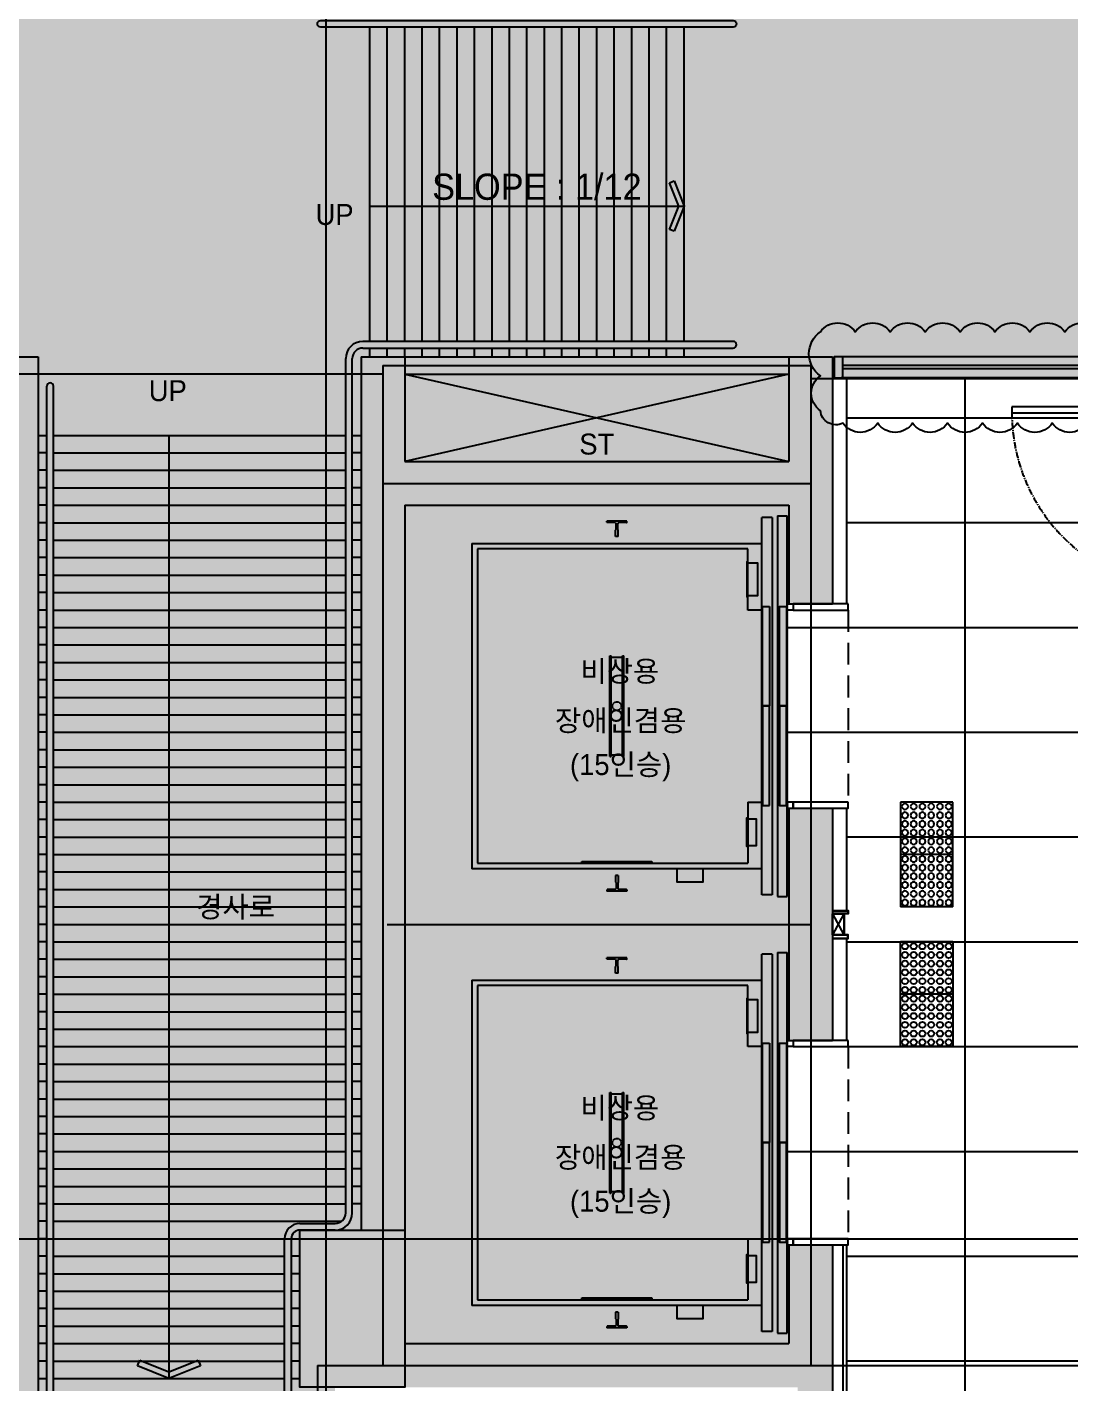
# Model space of a CAD drawing. Header units: millimetres. Extents: x -223175 to 287756, y -120611 to 352956.
# Drawn here: x 138912 to 144884, y 278607 to 286369 of the extents above; entities that cross this region are included whole.
import ezdxf
from ezdxf.enums import TextEntityAlignment as Align

# ---------------------------------------------------------------- set-up
doc = ezdxf.new("R2010")
doc.units = ezdxf.units.MM
doc.header["$LTSCALE"] = 50
for name, pattern in [('CENTER2', [1.125, 0.75, -0.125, 0.125, -0.125]), ('HIDDENX2', [0.75, 0.5, -0.25]), ('XREF 평면도$0$CEN', [62, 60, -1, 0, -1]), ('XREF 평면도$0$CENTER', [50.8, 31.75, -6.35, 6.35, -6.35]), ('XREF 평면도$0$HIDDEN2', [0.1875, 0.125, -0.0625])]:
    doc.linetypes.add(name, pattern=pattern)
for name, color, linetype in [('@220310_예인수정', 240, 'Continuous'), ('A-TEXT-1', 3, 'Continuous'), ('F-FIN', 5, 'Continuous'), ('FIN', 5, 'Continuous'), ('I-CL-OPEN', 1, 'Continuous'), ('I-F-HAT', 8, 'Continuous'), ('I-F-WALL-FIN', 141, 'Continuous'), ('I-FL-DOOR', 4, 'Continuous'), ('I-SOLID(제외영역)', 253, 'Continuous'), ('solid', 251, 'Continuous'), ('XREF 평면도$0$00-DOOR', 4, 'Continuous'), ('XREF 평면도$0$A_GE_SYM', 7, 'Continuous'), ('XREF 평면도$0$BLK', 3, 'Continuous'), ('XREF 평면도$0$CEN', 1, 'XREF 평면도$0$CEN'), ('XREF 평면도$0$CENTER', 14, 'XREF 평면도$0$CENTER'), ('XREF 평면도$0$CON', 2, 'Continuous'), ('XREF 평면도$0$ELEV', 7, 'Continuous'), ('XREF 평면도$0$F_HAT', 8, 'Continuous'), ('XREF 평면도$0$STAIR', 5, 'Continuous'), ('XREF 평면도$0$STAIR-L', 7, 'Continuous'), ('XREF 평면도$0$WID', 4, 'Continuous'), ('XREF 평면도$0$점자경고블럭', 7, 'Continuous'), ('XREF 평면도$0$점자블럭', 8, 'Continuous'), ('XREF 평면도$0$점자유도블럭', 7, 'Continuous'), ('XREF 평면도$0$타일', 8, 'Continuous'), ('인방선', 1, 'HIDDENX2')]:
    doc.layers.add(name, color=color, linetype=linetype)
doc.styles.add('XREF 평면도$0$돋움', font='')
doc.styles.add('YE-TEXT', font='HY울릉도l.ttf')
doc.styles.get('XREF 평면도$0$돋움').set_extended_font_data('Dotum')

# ---------------------------------------------------------------- blocks, each defined once
blk = doc.blocks.new('XREF 평면도$0$승카')
at = {"color": 4}
for p, q in [((3143651.9, 1567680), (3143651.9, 1569480)), ((3143682.9, 1567649), (3143682.9, 1569511))]:
    blk.add_line(p, q, dxfattribs=at)
at = {"layer": 'XREF 평면도$0$ELEV', "color": 4}
for p, q in [((3141877.9, 1569670), (3141877.9, 1567490)), ((3141932.9, 1569670), (3141877.9, 1569670)), ((3141932.9, 1567490), (3141932.9, 1569670)), ((3141962.9, 1567500), (3141962.9, 1569660)), ((3141962.9, 1569660), (3142022.9, 1569660)), ((3142022.9, 1569660), (3142022.9, 1567500)), ((3142795.9, 1569639), (3142909.9, 1569639)), ((3142795.9, 1569633.4), (3142795.9, 1569639)), ((3142798.2, 1569630.9), (3142844.9, 1569628.2)), ((3142844.9, 1569628.2), (3142848.1, 1569624.9)), ((3142848.1, 1569591.2), (3142848.1, 1569624.9)), ((3142860.9, 1569628.2), (3142857.6, 1569624.9)), ((3142857.6, 1569591.2), (3142857.6, 1569624.9)), ((3142860.9, 1569628.2), (3142907.5, 1569630.9)), ((3142909.9, 1569633.4), (3142909.9, 1569639)), ((3142844.9, 1569588), (3142848.1, 1569591.2)), ((3142844.9, 1569551), (3142844.9, 1569588)), ((3142845.9, 1569550), (3142844.9, 1569551)), ((3142845.9, 1569550), (3142859.9, 1569550)), ((3142860.9, 1569588), (3142857.6, 1569591.2)), ((3142859.9, 1569550), (3142860.9, 1569551)), ((3142860.9, 1569551), (3142860.9, 1569588)), ((3142022.9, 1569511), (3143682.9, 1569511)), ((3143651.9, 1569480), (3142102.9, 1569480)), ((3142102.9, 1569130), (3142102.9, 1569480)), ((3142652.9, 1569469), (3142652.9, 1569479)), ((3143052.9, 1569469), (3142652.9, 1569469)), ((3143052.9, 1569479), (3143052.9, 1569469)), ((3142102.9, 1569130), (3142022.9, 1569130)), ((3142812.9, 1568868), (3142812.9, 1568292)), ((3142820.9, 1568868), (3142812.9, 1568868)), ((3142820.9, 1568868), (3142820.9, 1568292)), ((3142884.9, 1568860), (3142820.9, 1568860)), ((3142884.9, 1568868), (3142884.9, 1568292)), ((3142892.9, 1568868), (3142884.9, 1568868)), ((3142892.9, 1568868), (3142892.9, 1568292)), ((3142820.9, 1568292), (3142812.9, 1568292)), ((3142884.9, 1568300), (3142820.9, 1568300)), ((3142892.9, 1568292), (3142884.9, 1568292)), ((3142022.9, 1568030), (3142102.9, 1568030)), ((3142102.9, 1568030), (3142102.9, 1567680)), ((3142102.9, 1567680), (3143651.9, 1567680)), ((3143682.9, 1567649), (3142022.9, 1567649)), ((3142845.9, 1567610), (3142844.9, 1567609)), ((3142844.9, 1567609), (3142844.9, 1567572)), ((3142845.9, 1567610), (3142859.9, 1567610)), ((3142859.9, 1567610), (3142860.9, 1567609)), ((3142860.9, 1567609), (3142860.9, 1567572)), ((3142795.9, 1567526.6), (3142795.9, 1567521)), ((3142795.9, 1567521), (3142909.9, 1567521)), ((3142798.2, 1567529.1), (3142844.9, 1567531.8)), ((3142844.9, 1567572), (3142848.1, 1567568.7)), ((3142844.9, 1567531.8), (3142848.1, 1567535.1)), ((3142848.1, 1567568.7), (3142848.1, 1567535.1)), ((3142860.9, 1567572), (3142857.6, 1567568.7)), ((3142857.6, 1567568.7), (3142857.6, 1567535.1)), ((3142860.9, 1567531.8), (3142857.6, 1567535.1)), ((3142860.9, 1567531.8), (3142907.5, 1567529.1)), ((3142909.9, 1567526.6), (3142909.9, 1567521)), ((3141932.9, 1567490), (3141877.9, 1567490)), ((3141962.9, 1567500), (3142022.9, 1567500))]:
    blk.add_line(p, q, dxfattribs=at)
for points in [[(3142509.1, 1569511), (3142509.1, 1569586), (3142359.1, 1569586), (3142359.1, 1569511)], [(3141881.9, 1569150), (3141881.9, 1568581), (3141921.9, 1568581), (3141921.9, 1569150)], [(3141978.9, 1569150), (3141978.9, 1568581), (3142018.9, 1568581), (3142018.9, 1569150)], [(3141881.9, 1568010), (3141881.9, 1568579), (3141921.9, 1568579), (3141921.9, 1568010)], [(3141978.9, 1568010), (3141978.9, 1568579), (3142018.9, 1568579), (3142018.9, 1568010)]]:
    blk.add_lwpolyline(points, close=True, dxfattribs=at)
for points in [[(3142102.9, 1569224.9), (3142054.9, 1569224.9), (3142054.9, 1569379.9), (3142102.9, 1569379.9)], [(3142102.9, 1569384.9), (3142107.9, 1569384.9), (3142107.9, 1569219.9), (3142102.9, 1569219.9)], [(3141862.9, 1569165), (3141842.9, 1569165), (3141842.9, 1569130), (3141877.9, 1569130), (3141877.9, 1569165), (3141867.9, 1569165)], [(3141862.9, 1567995), (3141842.9, 1567995), (3141842.9, 1568030), (3141877.9, 1568030), (3141877.9, 1567995), (3141867.9, 1567995)], [(3142102.9, 1567947.5), (3142045.9, 1567947.5), (3142045.9, 1567762.5), (3142102.9, 1567762.5)], [(3142102.9, 1567755), (3142107.9, 1567755), (3142107.9, 1567955), (3142102.9, 1567955)]]:
    blk.add_lwpolyline(points, dxfattribs=at)
at = {"layer": 'XREF 평면도$0$ELEV', "color": 4, "linetype": 'XREF 평면도$0$HIDDEN2'}
blk.add_circle((3142852.9, 1568580), 25, dxfattribs=at)
at = {"layer": 'XREF 평면도$0$ELEV', "color": 4}
for centre, start, end in [((3142798.4, 1569633.4), 180, 266.59066), ((3142907.4, 1569633.4), 273.40934, 0), ((3142798.4, 1567526.6), 93.40934, 180), ((3142907.4, 1567526.6), 0, 86.59066)]:
    blk.add_arc(centre, 2.5, start, end, dxfattribs=at)
blk = doc.blocks.new('XREF 평면도$0$A$C293E65E8')
at = {"layer": 'I-CL-OPEN'}
blk.add_lwpolyline([(27, -150), (1073, -150), (27, 0), (1073, 0), (27, -150)], dxfattribs=at)
at = {"layer": 'I-FL-DOOR', "color": 4, "linetype": 'Continuous'}
blk.add_lwpolyline([(27, -1162.7), (60.3, -1162.7), (60.3, -150), (27, -150)], close=True, dxfattribs=at)
at = {"layer": 'I-FL-DOOR', "color": 1, "linetype": 'CENTER2', "lineweight": -3}
blk.add_arc((60.3, -150), 1012.7, 270, 0, dxfattribs=at)
at = {"layer": 'XREF 평면도$0$00-DOOR', "color": 5}
for p, q in [((27, 0), (1073, 0)), ((60.3, -150), (1073, -150))]:
    blk.add_line(p, q, dxfattribs=at)
at = {"layer": 'XREF 평면도$0$00-DOOR'}
for points in [[(0, -150), (27, -150), (27, -115), (50, -115), (50, -35), (38.5, -17.5), (27, 0), (0, 0)], [(1100, -150), (1073, -150), (1073, -115), (1050, -115), (1050, -35), (1061.5, -17.5), (1073, 0), (1100, 0)]]:
    blk.add_lwpolyline(points, close=True, dxfattribs=at)
blk = doc.blocks.new('XREF 평면도$0$A$C19973816')
at = {"layer": 'XREF 평면도$0$점자경고블럭', "color": 12}
for p, q in [((0, 300), (0, 0)), ((0, 300), (300, 300)), ((300, 300), (300, 0)), ((300, 0), (0, 0))]:
    blk.add_line(p, q, dxfattribs=at)
at = {"layer": 'XREF 평면도$0$점자경고블럭', "color": 253}
for centre in [(25, 275), (25, 225), (75, 275), (75, 225), (125, 275), (125, 225), (175, 275), (175, 225), (225, 275), (225, 225), (275, 275), (275, 225), (25, 175), (75, 175), (125, 175), (175, 175), (225, 175), (275, 175), (25, 125), (25, 75), (75, 125), (75, 75), (125, 125), (125, 75), (175, 125), (175, 75), (225, 125), (225, 75), (275, 125), (275, 75), (25, 25), (75, 25), (125, 25), (175, 25), (225, 25), (275, 25)]:
    blk.add_circle(centre, 17.5, dxfattribs=at)
blk = doc.blocks.new('XREF 평면도$0$장애인점자블럭')
at = {"layer": 'XREF 평면도$0$점자유도블럭', "xscale": -1, "rotation": 180}
blk.add_blockref('XREF 평면도$0$A$C19973816', (0, 0), dxfattribs=at)
blk = doc.blocks.new('G$C19AC4682')
at = {"color": 8}
for p, q in [((65, 60), (0, -60)), ((0, 60), (65, -60))]:
    blk.add_line(p, q, dxfattribs=at)
blk.add_lwpolyline([(65, -60), (0, -60), (0, 60), (65, 60)], close=True, dxfattribs=at)
at = {"layer": 'I-F-WALL-FIN', "color": 6}
for points in [[(0, 80), (90, 80), (90, 60), (0, 60)], [(0, 78.4), (88.4, 78.4), (88.4, 61.6), (0, 61.6)], [(80, 60), (65, 60), (65, -60), (80, -60)], [(80, 60), (67, 60), (67, -60), (80, -60)], [(0, -80), (90, -80), (90, -60), (0, -60)], [(0, -78.4), (88.4, -78.4), (88.4, -61.6), (0, -61.6)]]:
    blk.add_lwpolyline(points, dxfattribs=at)

msp = doc.modelspace()

# ---------------------------------------------------------------- hatches: boundary and pattern name
at = {"layer": 'I-F-HAT'}
h = msp.add_hatch(dxfattribs=at)
h.set_pattern_fill('NET300-600', color=252, scale=2)
h.set_pattern_definition([(0, (145484.9, 275131.7), (0, 600), []), (90, (145484.9, 275131.7), (-1200, 7e-14), [])])
h.paths.add_polyline_path([(143604.9138, 284361.6924), (145494.9138, 284361.6924), (145494.9138, 284231.6924), (145564.9138, 284231.6924), (145564.9138, 283111.6924), (145484.9138, 283111.6924), (145484.9138, 277781.6924), (153869.9138, 277781.6924), (153869.9138, 276171.6924), (153859.9138, 276171.6924), (153859.9138, 276091.6924), (153979.9138, 276091.6924), (153979.9138, 276101.6924), (163624.9138, 276101.6924), (163624.9138, 274161.6924), (153979.9138, 274161.6924), (153979.9138, 274171.6924), (153859.9138, 274171.6924), (153859.9138, 274091.6924), (153869.9138, 274091.6924), (153869.9138, 272411.6924), (149647.4138, 272411.6924), (149647.4138, 272331.6924), (149027.4138, 272331.6924), (149027.4138, 272411.6924), (145484.9138, 272411.6924), (145484.9138, 267351.6924), (145564.9138, 267351.6924), (145564.9138, 266231.6924), (145484.9138, 266231.6924), (145484.9138, 266101.6924), (143604.9138, 266101.6924), (143604.9138, 266946.6924), (143614.9138, 266946.6924), (143614.9138, 266981.6924), (143264.9138, 266981.6924), (143264.9138, 268081.6924), (143614.9138, 268081.6924), (143614.9138, 268116.6924), (143604.9138, 268116.6924), (143604.9138, 269746.6924), (143614.9138, 269746.6924), (143614.9138, 269781.6924), (143264.9138, 269781.6924), (143264.9138, 270881.6924), (143614.9138, 270881.6924), (143614.9138, 270916.6924), (143604.9138, 270916.6924), (143604.9138, 271961.6924), (140624.9138, 271961.6924), (140624.9138, 272921.6924), (143604.9138, 272921.6924), (143604.9138, 274756.6924), (143614.9138, 274756.6924), (143614.9138, 274776.6924), (143214.9138, 274776.6924), (143214.9138, 274756.6924), (143294.9138, 274756.6924), (143294.9138, 273831.6924), (141304.9138, 273831.6924), (141304.9138, 277951.6924), (143294.9138, 277951.6924), (143294.9138, 277036.6924), (143214.9138, 277036.6924), (143214.9138, 277016.6924), (143614.9138, 277016.6924), (143614.9138, 277036.6924), (143604.9138, 277036.6924), (143604.9138, 279396.6924), (143614.9138, 279396.6924), (143614.9138, 279431.6924), (143264.9138, 279431.6924), (143264.9138, 280531.6924), (143614.9138, 280531.6924), (143614.9138, 280566.6924), (143604.9138, 280566.6924), (143604.9138, 281896.6924), (143614.9138, 281896.6924), (143614.9138, 281931.6924), (143264.9138, 281931.6924), (143264.9138, 283031.6924), (143614.9138, 283031.6924), (143614.9138, 283066.6924), (143604.9138, 283066.6924)])
at = {"layer": 'I-SOLID(제외영역)', "ltscale": 0.5}
h = msp.add_hatch(color=253, dxfattribs=at)
h.dxf.hatch_style = 1
h.paths.add_polyline_path([(107817.9932, 312724.6809), (107817.9932, 244617.0602), (184614.5896, 244617.0602), (184614.5896, 312724.6809)])
h.paths.add_polyline_path([(143274.9138, 271631.6924), (140474.9138, 271631.6924), (140474.9138, 278831.6924), (143274.9138, 278831.6924), (143274.9138, 284356.6924), (147974.9138, 284356.6924), (147974.9138, 283111.6924), (148824.9138, 283111.6924), (148824.9138, 278581.6924), (146104.9138, 278581.6924), (146104.9138, 278331.6924), (154149.9138, 278331.6924), (154149.9138, 276381.6924), (166174.9138, 276381.6924), (166174.9138, 273881.6924), (154149.9138, 273881.6924), (154149.9138, 272131.6924), (145764.9138, 272131.6924), (145764.9138, 271881.6924), (148624.9138, 271881.6924), (148574.9138, 271756.6924), (148574.9138, 267351.6924), (147974.9138, 267351.6924), (147974.9138, 266231.6924), (145564.9138, 266231.6924), (145564.9138, 265981.6924), (143274.9138, 265981.6924), (143274.9138, 266231.6924)], flags=16)
h.paths.add_polyline_path([(132374.9138, 271631.6924), (137044.9138, 271631.6924), (137044.9138, 270991.6924), (137274.9138, 270991.6924), (137274.9138, 269231.6924), (138074.9138, 269231.6924), (138074.9138, 265981.6924), (133724.9138, 265981.6924), (133724.9138, 269031.6924), (132374.9138, 269031.6924)], flags=16)
at = {"layer": 'solid', "ltscale": 0.05}
h = msp.add_hatch(color=256, dxfattribs=at)
h.dxf.hatch_style = 1
h.paths.add_polyline_path([(132574.9138, 271881.6924), (132574.9138, 270581.6924), (131774.9138, 270581.6924), (131774.9138, 271881.6924)])
h.paths.add_polyline_path([(132574.9138, 271631.6924), (132574.9138, 271881.6924), (138724.9138, 271881.6924), (138974.9138, 271881.6924), (138974.9138, 265981.6924), (138074.9138, 265981.6924), (138074.9138, 271631.6924)])
h.paths.add_polyline_path([(149849.9138, 265981.6924), (149849.9138, 270931.6924), (152699.9138, 270931.6924), (152699.9138, 272331.6924), (154149.9138, 272331.6924), (154149.9138, 265981.6924), (152699.9138, 265981.6924), (152699.9138, 270681.6924), (150099.9138, 270681.6924), (150099.9138, 268481.6924), (150814.9138, 268481.6924), (150814.9138, 268231.6924), (150099.9138, 268231.6924), (150099.9138, 265981.6924)])
h.paths.add_polyline_path([(145564.9138, 266231.6924), (145564.9138, 265981.6924), (149229.9138, 265981.6924), (149229.9138, 266231.6924), (148824.9138, 266231.6924), (148824.9138, 271881.6924), (145564.9138, 271881.6924), (145564.9138, 267351.6924), (146754.9138, 267351.6924), (146754.9138, 267601.6924), (145814.9138, 267601.6924), (145814.9138, 271631.6924), (148574.9138, 271631.6924), (148574.9138, 267601.6924), (147874.9138, 267601.6924), (147874.9138, 267351.6924), (148574.9138, 267351.6924), (148574.9138, 266231.6924)])
h.paths.add_polyline_path([(153949.9138, 276381.6924), (166174.9138, 276381.6924), (166174.9138, 276131.6924), (153949.9138, 276131.6924)])
h.paths.add_polyline_path([(166174.9138, 274131.6924), (153949.9138, 274131.6924), (153949.9138, 273881.6924), (166174.9138, 273881.6924)])
h.paths.add_polyline_path([(141074.9138, 271881.6924), (140474.9138, 271881.6924), (140474.9138, 270981.6924), (141074.9138, 270981.6924)])
h.paths.add_polyline_path([(141074.9138, 271881.6924), (143524.9138, 271881.6924), (143524.9138, 270916.6924), (143274.9138, 270916.6924), (143274.9138, 271631.6924), (141074.9138, 271631.6924), (141074.9138, 271881.6924)])
h.paths.add_polyline_path([(145564.9138, 284481.6924), (149027.4138, 284481.6924), (149027.4138, 284231.6924), (148824.9138, 284231.6924), (148824.9138, 278331.6924), (153949.9138, 278331.6924), (153949.9138, 279531.6924), (149849.9138, 279531.6924), (149849.9138, 284231.6924), (149647.4138, 284231.6924), (149647.4138, 284481.6924), (150099.9138, 284481.6924), (150099.9138, 282231.6924), (150814.9138, 282231.6924), (150814.9138, 281981.6924), (150099.9138, 281981.6924), (150099.9138, 279781.6924), (152699.9138, 279781.6924), (152699.9138, 281981.6924), (151984.9138, 281981.6924), (151984.9138, 282231.6924), (152699.9138, 282231.6924), (152699.9138, 283061.6924), (152949.9138, 283061.6924), (152949.9138, 279781.6924), (153949.9138, 279781.6924), (153949.9138, 284281.6924), (152699.9138, 284281.6924), (152699.9138, 284481.6924), (154149.9138, 284481.6924), (154149.9138, 278131.6924), (148574.9138, 278131.6924), (148574.9138, 278581.6924), (145564.9138, 278581.6924), (145564.9138, 283111.6924), (146754.9138, 283111.6924), (146754.9138, 282861.6924), (145814.9138, 282861.6924), (145814.9138, 278831.6924), (148574.9138, 278831.6924), (148574.9138, 282861.6924), (147874.9138, 282861.6924), (147874.9138, 283111.6924), (148574.9138, 283111.6924), (148574.9138, 284231.6924), (145564.9138, 284231.6924)])
h.paths.add_polyline_path([(141074.9138, 270981.6924), (141074.9138, 266231.6924), (143274.9138, 266231.6924), (143274.9138, 266946.6924), (143524.9138, 266946.6924), (143524.9138, 265981.6924), (140824.9138, 265981.6924), (140824.9138, 270981.6924)])
h.paths.add_polyline_path([(141074.9138, 278581.6924), (141074.9138, 278831.6924), (143274.9138, 278831.6924), (143274.9138, 279396.6924), (143524.9138, 279396.6924), (143524.9138, 277921.6924), (143324.9138, 277921.6924), (143324.9138, 278581.6924), (140674.9138, 278581.6924), (140674.9138, 273201.6924), (143324.9138, 273201.6924), (143324.9138, 273804.4424), (143524.9138, 273804.4424), (143524.9138, 273001.6924), (140474.9138, 273001.6924), (140474.9138, 278581.6924)])
h.paths.add_polyline_path([(143524.9138, 269746.6924), (143274.9138, 269746.6924), (143274.9138, 268116.6924), (143524.9138, 268116.6924)])
h.paths.add_polyline_path([(143524.9138, 281896.6924), (143274.9138, 281896.6924), (143274.9138, 280566.6924), (143524.9138, 280566.6924)])
h.paths.add_polyline_path([(140824.9138, 284481.6924), (141074.9138, 284481.6924), (141074.9138, 283881.6924), (143274.9138, 283881.6924), (143274.9138, 284481.6924), (143524.9138, 284481.6924), (143524.9138, 283066.6924), (143274.9138, 283066.6924), (143274.9138, 283631.6924), (141074.9138, 283631.6924), (141074.9138, 279481.6924), (140824.9138, 279481.6924)])
h.paths.add_polyline_path([(138974.9138, 284481.6924), (138724.9138, 284481.6924), (138724.9138, 271881.6924), (138974.9138, 271881.6924)])
h.paths.add_polyline_path([(141074.9138, 279481.6924), (140474.9138, 279481.6924), (140474.9138, 278581.6924), (141074.9138, 278581.6924)])
h.paths.add_polyline_path([(153949.9138, 272131.6924), (152949.9138, 272131.6924), (152949.9138, 266181.6924), (153949.9138, 266181.6924)], flags=16)
h.paths.add_polyline_path([(138774.9138, 271631.6924), (138274.9138, 271631.6924), (138274.9138, 266181.6924), (138774.9138, 266181.6924)], flags=16)
at = {"layer": 'XREF 평면도$0$A_GE_SYM'}
for points in [[(142643.8952, 285344.1924), (142590.5736, 285477.4964), (142617.3138, 285488.1924), (142674.9138, 285344.1924), (142617.3138, 285200.1924), (142590.5736, 285210.8885)], [(140878.0362, 285401.1206, 1), (140878.0362, 285281.1206, 1)], [(139796.074, 284027.7894, 1), (139646.074, 284027.7894, 1)], [(139724.9138, 278670.4656), (139891.5437, 278737.1176), (139904.9138, 278703.6924), (139724.9138, 278631.6924), (139544.9138, 278703.6924), (139558.2838, 278737.1176)]]:
    msp.add_hatch(color=256, dxfattribs=at).paths.add_polyline_path(points)
at = {"layer": 'XREF 평면도$0$F_HAT', "ltscale": 10}
h = msp.add_hatch(dxfattribs=at)
h.set_pattern_fill('EARTH', color=256, scale=200, style=0)
h.set_pattern_definition([(0, (-162118.8, 210702.1), (1270, 1270), [1270, -1270]), (0, (-162118.8, 211178.4), (1270, 1270), [1270, -1270]), (0, (-162118.8, 211654.6), (1270, 1270), [1270, -1270]), (90, (-161960.1, 211813.4), (-1270, 1270), [1270, -1270]), (90, (-161483.8, 211813.4), (-1270, 1270), [1270, -1270]), (90, (-161007.6, 211813.4), (-1270, 1270), [1270, -1270])])
edge = h.paths.add_edge_path()
edge.add_arc((122303.7168, 296707.3663), 6000, 90, 180, ccw=False)
edge.add_line((122303.7168, 302707.3663), (165827.6734, 302707.3663))
edge.add_arc((165827.6734, 296707.3663), 6000, 7.60009137, 90, ccw=False)
edge.add_line((171774.9654, 297500.9141), (172788.1157, 290234.6073))
edge.add_line((172788.1157, 290234.6073), (178227.6237, 258587.7343))
edge.add_line((178227.6237, 258587.7343), (179127.1938, 254142.4001))
edge.add_arc((169203.4195, 252731.001), 10023.6392, 270.05453158, 8.09454977, ccw=False)
edge.add_line((169212.9595, 242707.3663), (169212.9595, 242607.3663))
edge.add_line((169212.9595, 242607.3663), (122303.7168, 242607.3663))
edge.add_line((122303.7168, 247707.3663), (122303.7168, 242707.3663))
edge.add_arc((122303.7168, 248707.3663), 6000, 180, 270, ccw=False)
edge.add_line((116303.7168, 248707.3663), (116309.7336, 266200.3281))
edge.add_arc((122288.1993, 266344.9108), 5980.2137, 125.6384541, 181.385366, ccw=False)
edge.add_line((118803.7168, 271205.0896), (118803.7168, 254450.007))
edge.add_line((118803.7168, 254450.007), (123023.5841, 250204.7065))
edge.add_line((123023.5841, 250204.7065), (171064.5974, 250204.7065))
edge.add_line((171064.5974, 250204.7065), (176114.5896, 256405.3162))
edge.add_line((176114.5896, 256405.3162), (169292.7739, 297201.4016))
edge.add_line((169292.7739, 297201.4016), (165913.8508, 300207.3663))
edge.add_line((165913.8508, 300207.3663), (123023.5841, 300226.1632))
edge.add_line((123023.5841, 300226.1632), (118808.5174, 295969.5262))
edge.add_line((118808.5174, 295969.5262), (118803.7168, 279258.2952))
edge.add_arc((122339.6839, 284163.5339), 6046.8529, 183.43849468, 234.21385338, ccw=False)
edge.add_line((116303.7168, 283800.8616), (116303.7168, 296707.3663))

# ---------------------------------------------------------------- linework, layer by layer
for p, q in [((140874.9138, 284569.6924), (140874.9138, 286368.6924)), ((142674.9138, 284569.6924), (142674.9138, 286368.6924)), ((140874.9138, 285344.1924), (142674.9138, 285344.1924)), ((140874.9138, 284481.6924), (140874.9138, 284531.6924)), ((142674.9138, 284481.6924), (142674.9138, 284531.6924)), ((138974.9138, 284031.6924), (139024.9138, 284031.6924)), ((139062.9138, 284031.6924), (140736.9138, 284031.6924)), ((139724.9138, 284031.6924), (139724.9138, 278631.6924)), ((140774.9138, 284031.6924), (140824.9138, 284031.6924)), ((138974.9138, 278631.6924), (139024.9138, 278631.6924)), ((139062.9138, 278631.6924), (140386.9138, 278631.6924)), ((140424.9138, 278631.6924), (140474.9138, 278631.6924))]:
    msp.add_line(p, q)
at = {"color": 8}
for p, q in [((140974.9138, 284569.6924), (140974.9138, 286368.6924)), ((141074.9138, 284569.6924), (141074.9138, 286368.6924)), ((141174.9138, 284569.6924), (141174.9138, 286368.6924)), ((141274.9138, 284569.6924), (141274.9138, 286368.6924)), ((141374.9138, 284569.6924), (141374.9138, 286368.6924)), ((141474.9138, 284569.6924), (141474.9138, 286368.6924)), ((141574.9138, 284569.6924), (141574.9138, 286368.6924)), ((141674.9138, 284569.6924), (141674.9138, 286368.6924)), ((141774.9138, 284569.6924), (141774.9138, 286368.6924)), ((141874.9138, 284569.6924), (141874.9138, 286368.6924)), ((141974.9138, 284569.6924), (141974.9138, 286368.6924)), ((142074.9138, 284569.6924), (142074.9138, 286368.6924)), ((142174.9138, 284569.6924), (142174.9138, 286368.6924)), ((142274.9138, 284569.6924), (142274.9138, 286368.6924)), ((142374.9138, 284569.6924), (142374.9138, 286368.6924)), ((142474.9138, 284569.6924), (142474.9138, 286368.6924)), ((142574.9138, 284569.6924), (142574.9138, 286368.6924)), ((140974.9138, 284481.6924), (140974.9138, 284531.6924)), ((141074.9138, 284481.6924), (141074.9138, 284531.6924)), ((141174.9138, 284481.6924), (141174.9138, 284531.6924)), ((141274.9138, 284481.6924), (141274.9138, 284531.6924)), ((141374.9138, 284481.6924), (141374.9138, 284531.6924)), ((141474.9138, 284481.6924), (141474.9138, 284531.6924)), ((141574.9138, 284481.6924), (141574.9138, 284531.6924)), ((141674.9138, 284481.6924), (141674.9138, 284531.6924)), ((141774.9138, 284481.6924), (141774.9138, 284531.6924)), ((141874.9138, 284481.6924), (141874.9138, 284531.6924)), ((141974.9138, 284481.6924), (141974.9138, 284531.6924)), ((142074.9138, 284481.6924), (142074.9138, 284531.6924)), ((142174.9138, 284481.6924), (142174.9138, 284531.6924)), ((142274.9138, 284481.6924), (142274.9138, 284531.6924)), ((142374.9138, 284481.6924), (142374.9138, 284531.6924)), ((142474.9138, 284481.6924), (142474.9138, 284531.6924)), ((142574.9138, 284481.6924), (142574.9138, 284531.6924))]:
    msp.add_line(p, q, dxfattribs=at)
at = {"layer": '@220310_예인수정'}
msp.add_lwpolyline([(144983.6554, 284100.9297, -0.5206), (144783.6554, 284100.9297, -0.5206), (144583.6554, 284100.9297, -0.5206), (144383.6554, 284100.9297, -0.5206), (144183.6554, 284100.9297, -0.5206), (143983.6554, 284100.9297, -0.5206), (143783.6554, 284100.9297, -0.5206), (143583.6554, 284100.9297, -0.5206), (143455.44, 284172.7142, -0.5206), (143455.44, 284372.7142, -0.5206), (143455.44, 284623.7082, -0.5206), (143455.44, 284623.7082, -0.5206), (143655.44, 284623.7082, -0.5206), (143855.44, 284623.7082, -0.5206), (144055.44, 284623.7082, -0.5206), (144255.44, 284623.7082, -0.5206), (144455.44, 284623.7082, -0.5206), (144655.44, 284623.7082, -0.5206), (144855.44, 284623.7082, -0.5206), (145055.44, 284623.7082, -0.5206)], format="xyb", dxfattribs=at)
at = {"layer": 'F-FIN'}
for points in [[(143604.9138, 284356.6924), (143604.9138, 283066.6924)], [(143604.9138, 281896.6924), (143604.9138, 281311.6924)], [(143604.9138, 281151.6924), (143604.9138, 280566.6924)], [(143584.9138, 279396.6924), (143584.9138, 277036.6924)], [(143604.9138, 279396.6924), (143604.9138, 277036.6924)]]:
    msp.add_lwpolyline(points, dxfattribs=at)
at = {"layer": 'I-F-WALL-FIN', "color": 6}
for points in [[(143614.9138, 283066.6924), (143299.9138, 283066.6924), (143299.9138, 283031.6924), (143614.9138, 283031.6924)], [(143614.9138, 281931.6924), (143299.9138, 281931.6924), (143299.9138, 281896.6924), (143614.9138, 281896.6924)], [(143614.9138, 280566.6924), (143299.9138, 280566.6924), (143299.9138, 280531.6924), (143614.9138, 280531.6924)], [(143614.9138, 279431.6924), (143299.9138, 279431.6924), (143299.9138, 279396.6924), (143614.9138, 279396.6924)]]:
    msp.add_lwpolyline(points, close=True, dxfattribs=at)
at = {"layer": 'XREF 평면도$0$A_GE_SYM'}
for p, q in [((142590.5736, 285477.4964), (142617.3138, 285488.1924)), ((142643.8952, 285344.1924), (142590.5736, 285477.4964)), ((142617.3138, 285488.1924), (142674.9138, 285344.1924)), ((142590.5736, 285210.8885), (142643.8952, 285344.1924)), ((142674.9138, 285344.1924), (142617.3138, 285200.1924)), ((142617.3138, 285200.1924), (142590.5736, 285210.8885)), ((139544.9138, 278703.6924), (139558.2838, 278737.1176)), ((139724.9138, 278631.6924), (139544.9138, 278703.6924)), ((139558.2838, 278737.1176), (139724.9138, 278670.4656)), ((139724.9138, 278670.4656), (139891.5437, 278737.1176)), ((139904.9138, 278703.6924), (139724.9138, 278631.6924)), ((139891.5437, 278737.1176), (139904.9138, 278703.6924))]:
    msp.add_line(p, q, dxfattribs=at)
at = {"layer": 'XREF 평면도$0$BLK', "ltscale": 3}
for p, q in [((141074.9138, 284481.6924), (143274.9138, 284481.6924)), ((141074.9138, 284381.6924), (143274.9138, 284381.6924))]:
    msp.add_line(p, q, dxfattribs=at)
at = {"layer": 'XREF 평면도$0$CEN', "color": 1, "ltscale": 300}
for p, q in [((140624.9138, 244704.7065), (140624.9138, 305726.1632)), ((140624.9138, 244704.7065), (140624.9138, 305726.1632)), ((113279.1227, 279431.6924), (181614.5896, 279431.6924))]:
    msp.add_line(p, q, dxfattribs=at)
at = {"layer": 'XREF 평면도$0$CEN', "color": 1, "ltscale": 100}
for p, q in [((141074.9138, 284381.6924), (143274.9138, 283881.6924)), ((143274.9138, 284381.6924), (141074.9138, 283881.6924))]:
    msp.add_line(p, q, dxfattribs=at)
at = {"layer": 'XREF 평면도$0$CENTER', "linetype": 'Continuous'}
for p, q in [((140949.9138, 284431.6924), (143399.9138, 284431.6924)), ((140949.9138, 284431.6924), (140949.9138, 278706.6924)), ((143399.9138, 284431.6924), (143399.9138, 278706.6924)), ((140949.9138, 284381.6924), (132474.9138, 284381.6924)), ((143399.9138, 284356.6924), (152824.9138, 284356.6924)), ((140949.9138, 283756.6924), (143399.9138, 283756.6924)), ((140974.9138, 281231.6924), (143399.9138, 281231.6924)), ((140574.9138, 278706.6924), (148699.9138, 278706.6924)), ((140574.9138, 278706.6924), (140574.9138, 271756.6924))]:
    msp.add_line(p, q, dxfattribs=at)
at = {"layer": 'XREF 평면도$0$CON'}
for p, q in [((138074.9138, 284481.6924), (138974.9138, 284481.6924)), ((138974.9138, 284481.6924), (138974.9138, 265981.6924)), ((140824.9138, 284481.6924), (141074.9138, 284481.6924)), ((140824.9138, 284481.6924), (140824.9138, 279481.6924)), ((141074.9138, 284481.6924), (141074.9138, 283881.6924)), ((143274.9138, 284481.6924), (143524.9138, 284481.6924)), ((143274.9138, 284481.6924), (143274.9138, 283881.6924)), ((143524.9138, 284481.6924), (143524.9138, 283066.6924)), ((141074.9138, 283881.6924), (143274.9138, 283881.6924)), ((141074.9138, 283631.6924), (143274.9138, 283631.6924)), ((141074.9138, 283631.6924), (141074.9138, 279481.6924)), ((143274.9138, 283631.6924), (143274.9138, 283066.6924)), ((143274.9138, 283066.6924), (143524.9138, 283066.6924)), ((143274.9138, 281896.6924), (143274.9138, 280566.6924)), ((143274.9138, 281896.6924), (143524.9138, 281896.6924)), ((143524.9138, 281896.6924), (143524.9138, 280566.6924)), ((143274.9138, 280566.6924), (143524.9138, 280566.6924)), ((143274.9138, 279396.6924), (143274.9138, 278831.6924)), ((143274.9138, 279396.6924), (143524.9138, 279396.6924)), ((143524.9138, 279396.6924), (143524.9138, 277921.6924)), ((141074.9138, 278831.6924), (143274.9138, 278831.6924))]:
    msp.add_line(p, q, dxfattribs=at)
msp.add_lwpolyline([(140474.9138, 279481.6924), (141074.9138, 279481.6924), (141074.9138, 278581.6924), (140474.9138, 278581.6924)], close=True, dxfattribs=at)
at = {"layer": 'XREF 평면도$0$STAIR'}
for p, q in [((142955.9138, 284569.6924), (140834.9138, 284569.6924)), ((140834.9087, 284531.6924), (142955.9138, 284531.6924)), ((140736.9138, 279579.6924), (140736.9138, 284471.6924)), ((140774.9138, 279579.6924), (140774.9138, 284471.6924)), ((139024.9138, 278350.6924), (139024.9138, 284312.6924)), ((139062.9138, 278350.6924), (139062.9138, 284312.6924)), ((140474.9138, 279519.6924), (140676.9138, 279519.6924)), ((140676.9138, 279481.6924), (140474.9138, 279481.6924)), ((140386.9138, 278250.6924), (140386.9138, 279431.6924)), ((140424.9138, 279431.6924), (140424.9138, 278250.6924))]:
    msp.add_line(p, q, dxfattribs=at)
msp.add_lwpolyline([(140593.9138, 286406.6924), (142955.9138, 286406.6924, -1), (142955.9138, 286368.6924), (140593.9138, 286368.6924, -1)], format="xyb", close=True, dxfattribs=at)
for centre, radius, start, end in [((140834.9138, 284471.6924, 0), 98, 90, 180), ((142955.9138, 284550.6924), 19, 270, 90), ((140834.9138, 284471.6924, 0), 60, 90, 180), ((139043.9138, 284312.6924), 19, 0, 180), ((140474.9138, 279431.6924), 88, 90, 180), ((140676.9138, 279579.6924), 60, 270, 0), ((140676.9138, 279579.6924), 98, 270, 0), ((140474.9138, 279431.6924), 50, 90, 180)]:
    msp.add_arc(centre, radius, start, end, dxfattribs=at)
at = {"layer": 'XREF 평면도$0$WID'}
for p, q in [((145504.9138, 284481.6924), (143574.9138, 284481.6924)), ((145504.9138, 284431.6924), (143584.9138, 284431.6924)), ((145504.9138, 284411.6924), (143584.9138, 284411.6924)), ((145504.9138, 284361.6924), (143574.9138, 284361.6924))]:
    msp.add_line(p, q, dxfattribs=at)
msp.add_lwpolyline([(143584.9138, 284361.6924), (143584.9138, 284481.6924), (143534.9138, 284481.6924), (143534.9138, 284361.6924)], close=True, dxfattribs=at)
at = {"layer": 'XREF 평면도$0$타일'}
for p, q in [((139024.9138, 283931.6924), (138974.9138, 283931.6924)), ((139062.9138, 283931.6924), (140736.9138, 283931.6924)), ((140824.9138, 283931.6924), (140774.9138, 283931.6924)), ((139024.9138, 283831.6924), (138974.9138, 283831.6924)), ((139062.9138, 283831.6924), (140736.9138, 283831.6924)), ((140824.9138, 283831.6924), (140774.9138, 283831.6924)), ((139024.9138, 283731.6924), (138974.9138, 283731.6924)), ((139062.9138, 283731.6924), (140736.9138, 283731.6924)), ((140824.9138, 283731.6924), (140774.9138, 283731.6924)), ((139024.9138, 283631.6924), (138974.9138, 283631.6924)), ((139062.9138, 283631.6924), (140736.9138, 283631.6924)), ((140824.9138, 283631.6924), (140774.9138, 283631.6924)), ((139024.9138, 283531.6924), (138974.9138, 283531.6924)), ((139062.9138, 283531.6924), (140736.9138, 283531.6924)), ((140824.9138, 283531.6924), (140774.9138, 283531.6924)), ((139024.9138, 283431.6924), (138974.9138, 283431.6924)), ((139062.9138, 283431.6924), (140736.9138, 283431.6924)), ((140824.9138, 283431.6924), (140774.9138, 283431.6924)), ((139024.9138, 283331.6924), (138974.9138, 283331.6924)), ((139062.9138, 283331.6924), (140736.9138, 283331.6924)), ((140824.9138, 283331.6924), (140774.9138, 283331.6924)), ((139024.9138, 283231.6924), (138974.9138, 283231.6924)), ((139062.9138, 283231.6924), (140736.9138, 283231.6924)), ((140824.9138, 283231.6924), (140774.9138, 283231.6924)), ((139024.9138, 283131.6924), (138974.9138, 283131.6924)), ((139062.9138, 283131.6924), (140736.9138, 283131.6924)), ((140824.9138, 283131.6924), (140774.9138, 283131.6924)), ((139024.9138, 283031.6924), (138974.9138, 283031.6924)), ((139062.9138, 283031.6924), (140736.9138, 283031.6924)), ((140824.9138, 283031.6924), (140774.9138, 283031.6924)), ((139024.9138, 282931.6924), (138974.9138, 282931.6924)), ((139062.9138, 282931.6924), (140736.9138, 282931.6924)), ((140824.9138, 282931.6924), (140774.9138, 282931.6924)), ((139024.9138, 282831.6924), (138974.9138, 282831.6924)), ((139062.9138, 282831.6924), (140736.9138, 282831.6924)), ((140824.9138, 282831.6924), (140774.9138, 282831.6924)), ((139024.9138, 282731.6924), (138974.9138, 282731.6924)), ((139062.9138, 282731.6924), (140736.9138, 282731.6924)), ((140824.9138, 282731.6924), (140774.9138, 282731.6924)), ((139024.9138, 282631.6924), (138974.9138, 282631.6924)), ((139062.9138, 282631.6924), (140736.9138, 282631.6924)), ((140824.9138, 282631.6924), (140774.9138, 282631.6924)), ((139024.9138, 282531.6924), (138974.9138, 282531.6924)), ((139062.9138, 282531.6924), (140736.9138, 282531.6924)), ((140824.9138, 282531.6924), (140774.9138, 282531.6924)), ((139024.9138, 282431.6924), (138974.9138, 282431.6924)), ((139062.9138, 282431.6924), (140736.9138, 282431.6924)), ((140824.9138, 282431.6924), (140774.9138, 282431.6924)), ((139024.9138, 282331.6924), (138974.9138, 282331.6924)), ((139062.9138, 282331.6924), (140736.9138, 282331.6924)), ((140824.9138, 282331.6924), (140774.9138, 282331.6924)), ((139024.9138, 282231.6924), (138974.9138, 282231.6924)), ((139062.9138, 282231.6924), (140736.9138, 282231.6924)), ((140824.9138, 282231.6924), (140774.9138, 282231.6924)), ((139024.9138, 282131.6924), (138974.9138, 282131.6924)), ((139062.9138, 282131.6924), (140736.9138, 282131.6924)), ((140824.9138, 282131.6924), (140774.9138, 282131.6924)), ((139024.9138, 282031.6924), (138974.9138, 282031.6924)), ((139062.9138, 282031.6924), (140736.9138, 282031.6924)), ((140824.9138, 282031.6924), (140774.9138, 282031.6924)), ((139024.9138, 281931.6924), (138974.9138, 281931.6924)), ((139062.9138, 281931.6924), (140736.9138, 281931.6924)), ((140824.9138, 281931.6924), (140774.9138, 281931.6924)), ((139024.9138, 281831.6924), (138974.9138, 281831.6924)), ((139062.9138, 281831.6924), (140736.9138, 281831.6924)), ((140824.9138, 281831.6924), (140774.9138, 281831.6924)), ((139024.9138, 281731.6924), (138974.9138, 281731.6924)), ((139062.9138, 281731.6924), (140736.9138, 281731.6924)), ((140824.9138, 281731.6924), (140774.9138, 281731.6924)), ((139024.9138, 281631.6924), (138974.9138, 281631.6924)), ((139062.9138, 281631.6924), (140736.9138, 281631.6924)), ((140824.9138, 281631.6924), (140774.9138, 281631.6924)), ((139024.9138, 281531.6924), (138974.9138, 281531.6924)), ((139062.9138, 281531.6924), (140736.9138, 281531.6924)), ((140824.9138, 281531.6924), (140774.9138, 281531.6924)), ((139024.9138, 281431.6924), (138974.9138, 281431.6924)), ((139062.9138, 281431.6924), (140736.9138, 281431.6924)), ((140824.9138, 281431.6924), (140774.9138, 281431.6924)), ((139024.9138, 281331.6924), (138974.9138, 281331.6924)), ((139062.9138, 281331.6924), (140736.9138, 281331.6924)), ((140824.9138, 281331.6924), (140774.9138, 281331.6924)), ((139024.9138, 281231.6924), (138974.9138, 281231.6924)), ((139062.9138, 281231.6924), (140736.9138, 281231.6924)), ((140824.9138, 281231.6924), (140774.9138, 281231.6924)), ((139024.9138, 281131.6924), (138974.9138, 281131.6924)), ((139062.9138, 281131.6924), (140736.9138, 281131.6924)), ((140824.9138, 281131.6924), (140774.9138, 281131.6924)), ((139024.9138, 281031.6924), (138974.9138, 281031.6924)), ((139062.9138, 281031.6924), (140736.9138, 281031.6924)), ((140824.9138, 281031.6924), (140774.9138, 281031.6924)), ((139024.9138, 280931.6924), (138974.9138, 280931.6924)), ((139062.9138, 280931.6924), (140736.9138, 280931.6924)), ((140824.9138, 280931.6924), (140774.9138, 280931.6924)), ((139024.9138, 280831.6924), (138974.9138, 280831.6924)), ((139062.9138, 280831.6924), (140736.9138, 280831.6924)), ((140824.9138, 280831.6924), (140774.9138, 280831.6924)), ((139024.9138, 280731.6924), (138974.9138, 280731.6924)), ((139062.9138, 280731.6924), (140736.9138, 280731.6924)), ((140824.9138, 280731.6924), (140774.9138, 280731.6924)), ((139024.9138, 280631.6924), (138974.9138, 280631.6924)), ((139062.9138, 280631.6924), (140736.9138, 280631.6924)), ((140824.9138, 280631.6924), (140774.9138, 280631.6924)), ((139024.9138, 280531.6924), (138974.9138, 280531.6924)), ((139062.9138, 280531.6924), (140736.9138, 280531.6924)), ((140824.9138, 280531.6924), (140774.9138, 280531.6924)), ((139024.9138, 280431.6924), (138974.9138, 280431.6924)), ((139062.9138, 280431.6924), (140736.9138, 280431.6924)), ((140824.9138, 280431.6924), (140774.9138, 280431.6924)), ((139024.9138, 280331.6924), (138974.9138, 280331.6924)), ((139062.9138, 280331.6924), (140736.9138, 280331.6924)), ((140824.9138, 280331.6924), (140774.9138, 280331.6924)), ((139024.9138, 280231.6924), (138974.9138, 280231.6924)), ((139062.9138, 280231.6924), (140736.9138, 280231.6924)), ((140824.9138, 280231.6924), (140774.9138, 280231.6924)), ((139024.9138, 280131.6924), (138974.9138, 280131.6924)), ((139062.9138, 280131.6924), (140736.9138, 280131.6924)), ((140824.9138, 280131.6924), (140774.9138, 280131.6924)), ((139024.9138, 280031.6924), (138974.9138, 280031.6924)), ((139062.9138, 280031.6924), (140736.9138, 280031.6924)), ((140824.9138, 280031.6924), (140774.9138, 280031.6924)), ((139024.9138, 279931.6924), (138974.9138, 279931.6924)), ((139062.9138, 279931.6924), (140736.9138, 279931.6924)), ((140824.9138, 279931.6924), (140774.9138, 279931.6924)), ((139024.9138, 279831.6924), (138974.9138, 279831.6924)), ((139062.9138, 279831.6924), (140736.9138, 279831.6924)), ((140824.9138, 279831.6924), (140774.9138, 279831.6924)), ((139024.9138, 279731.6924), (138974.9138, 279731.6924)), ((139062.9138, 279731.6924), (140736.9138, 279731.6924)), ((140824.9138, 279731.6924), (140774.9138, 279731.6924)), ((139024.9138, 279631.6924), (138974.9138, 279631.6924)), ((139062.9138, 279631.6924), (140736.9138, 279631.6924)), ((140824.9138, 279631.6924), (140774.9138, 279631.6924)), ((139024.9138, 279531.6924), (138974.9138, 279531.6924)), ((139062.9138, 279531.6924), (140712.9138, 279531.6924)), ((139024.9138, 279431.6924), (138974.9138, 279431.6924)), ((139062.9138, 279431.6924), (140386.9138, 279431.6924)), ((139024.9138, 279331.6924), (138974.9138, 279331.6924)), ((139062.9138, 279331.6924), (140386.9138, 279331.6924)), ((140474.9138, 279331.6924), (140424.9138, 279331.6924)), ((139024.9138, 279231.6924), (138974.9138, 279231.6924)), ((139062.9138, 279231.6924), (140386.9138, 279231.6924)), ((140474.9138, 279231.6924), (140424.9138, 279231.6924)), ((139024.9138, 279131.6924), (138974.9138, 279131.6924)), ((139062.9138, 279131.6924), (140386.9138, 279131.6924)), ((140474.9138, 279131.6924), (140424.9138, 279131.6924)), ((139024.9138, 279031.6924), (138974.9138, 279031.6924)), ((139062.9138, 279031.6924), (140386.9138, 279031.6924)), ((140474.9138, 279031.6924), (140424.9138, 279031.6924)), ((139024.9138, 278931.6924), (138974.9138, 278931.6924)), ((139062.9138, 278931.6924), (140386.9138, 278931.6924)), ((140474.9138, 278931.6924), (140424.9138, 278931.6924)), ((139024.9138, 278831.6924), (138974.9138, 278831.6924)), ((139062.9138, 278831.6924), (140386.9138, 278831.6924)), ((140474.9138, 278831.6924), (140424.9138, 278831.6924)), ((139024.9138, 278731.6924), (138974.9138, 278731.6924)), ((139062.9138, 278731.6924), (140386.9138, 278731.6924)), ((140474.9138, 278731.6924), (140424.9138, 278731.6924))]:
    msp.add_line(p, q, dxfattribs=at)
at = {"layer": '인방선', "ltscale": 5}
for p, q in [((143614.9138, 283031.6924), (143614.9138, 281931.6924)), ((143614.9138, 280531.6924), (143614.9138, 279431.6924))]:
    msp.add_line(p, q, dxfattribs=at)

# ---------------------------------------------------------------- block references
for name, p, rotation in [('XREF 평면도$0$A$C293E65E8', (145714.9138, 284221.6924), 270), ('XREF 평면도$0$승카', (3285142.7758, 1851061.6924), 180), ('XREF 평면도$0$승카', (3285142.7758, 1848561.6924), 180)]:
    msp.add_blockref(name, p, dxfattribs=dict(rotation=rotation))
at = {"layer": 'FIN', "color": 6}
msp.add_blockref('G$C19AC4682', (143524.9138, 281231.6924), dxfattribs=at)
at = {"layer": 'XREF 평면도$0$점자블럭', "rotation": 90.00000000000001}
for p in [(143914.9138, 281631.6924), (143914.9138, 281331.6924)]:
    msp.add_blockref('XREF 평면도$0$장애인점자블럭', p, dxfattribs=at)
at = {"layer": 'XREF 평면도$0$점자블럭', "xscale": -1, "rotation": 89.99999999999993}
for p in [(143914.9138, 281131.6924), (143914.9138, 280831.6924)]:
    msp.add_blockref('XREF 평면도$0$장애인점자블럭', p, dxfattribs=at)

# ---------------------------------------------------------------- texts
at = {"layer": 'A-TEXT-1', "style": 'YE-TEXT'}
for p in [(140782.3318, 285236.357), (139827.1166, 284227.566)]:
    msp.add_text('UP', height=120, dxfattribs=at).set_placement(p, align=Align.RIGHT)
for s, p in [('ST', (142174.9123, 283981.6939)), ('비상용', (142307.0485, 282681.2141)), ('장애인겸용', (142311.4935, 282398.3082)), ('(15인승)', (142311.4935, 282146.8266)), ('경사로', (140106.3316, 281331.6939)), ('비상용', (142307.0485, 280181.2141)), ('장애인겸용', (142311.4935, 279898.3082)), ('(15인승)', (142311.4935, 279646.8266))]:
    msp.add_text(s, height=120, dxfattribs=at).set_placement(p, align=Align.MIDDLE_CENTER)
at = {"layer": 'XREF 평면도$0$STAIR-L', "color": 7, "style": 'XREF 평면도$0$돋움'}
msp.add_text('SLOPE : 1/12', height=150, dxfattribs=at).set_placement((142431.8541, 285380.0988), align=Align.RIGHT)

doc.saveas('drawing.dxf')
